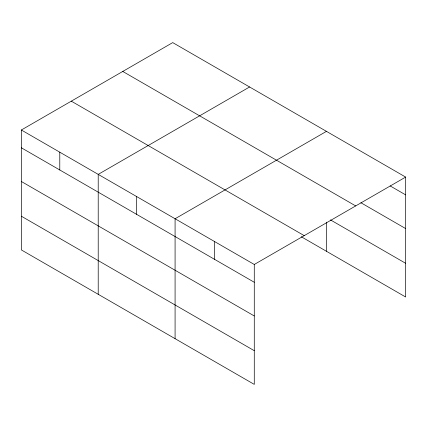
<?xml version="1.0" encoding="UTF-8"?>
<svg xmlns="http://www.w3.org/2000/svg" width="427" height="427" viewBox="0 0 427 427"><rect width="100%" height="100%" fill="white"/><g stroke="black" fill="none" stroke-linecap="round" stroke-linejoin="round"><path stroke-width="0.64" d="M21.35 130L254.278 264.478L254.278 384.396L21.35 249.918L21.35 130L172.721 42.604L405.65 177.082L405.65 297L301.216 236.707M249.587 86.985L98.215 174.376L98.215 294.294M326.458 131.361L175.081 218.757L175.081 338.67M254.278 264.478L405.65 177.082M390.155 185.926L405.65 194.872M360.89 202.729L405.65 228.573M122.768 71.448L355.696 205.926M330.471 219.894L405.65 263.299M71.304 101.162L304.232 235.64M21.35 147.79L254.278 282.268M21.35 181.491L254.278 315.969M21.35 216.211L254.278 350.69M326.458 222.2L326.458 251.279M214.68 241.618L214.68 259.402M136.651 196.569L136.651 214.354M59.785 152.188L59.785 169.978"/></g></svg>
